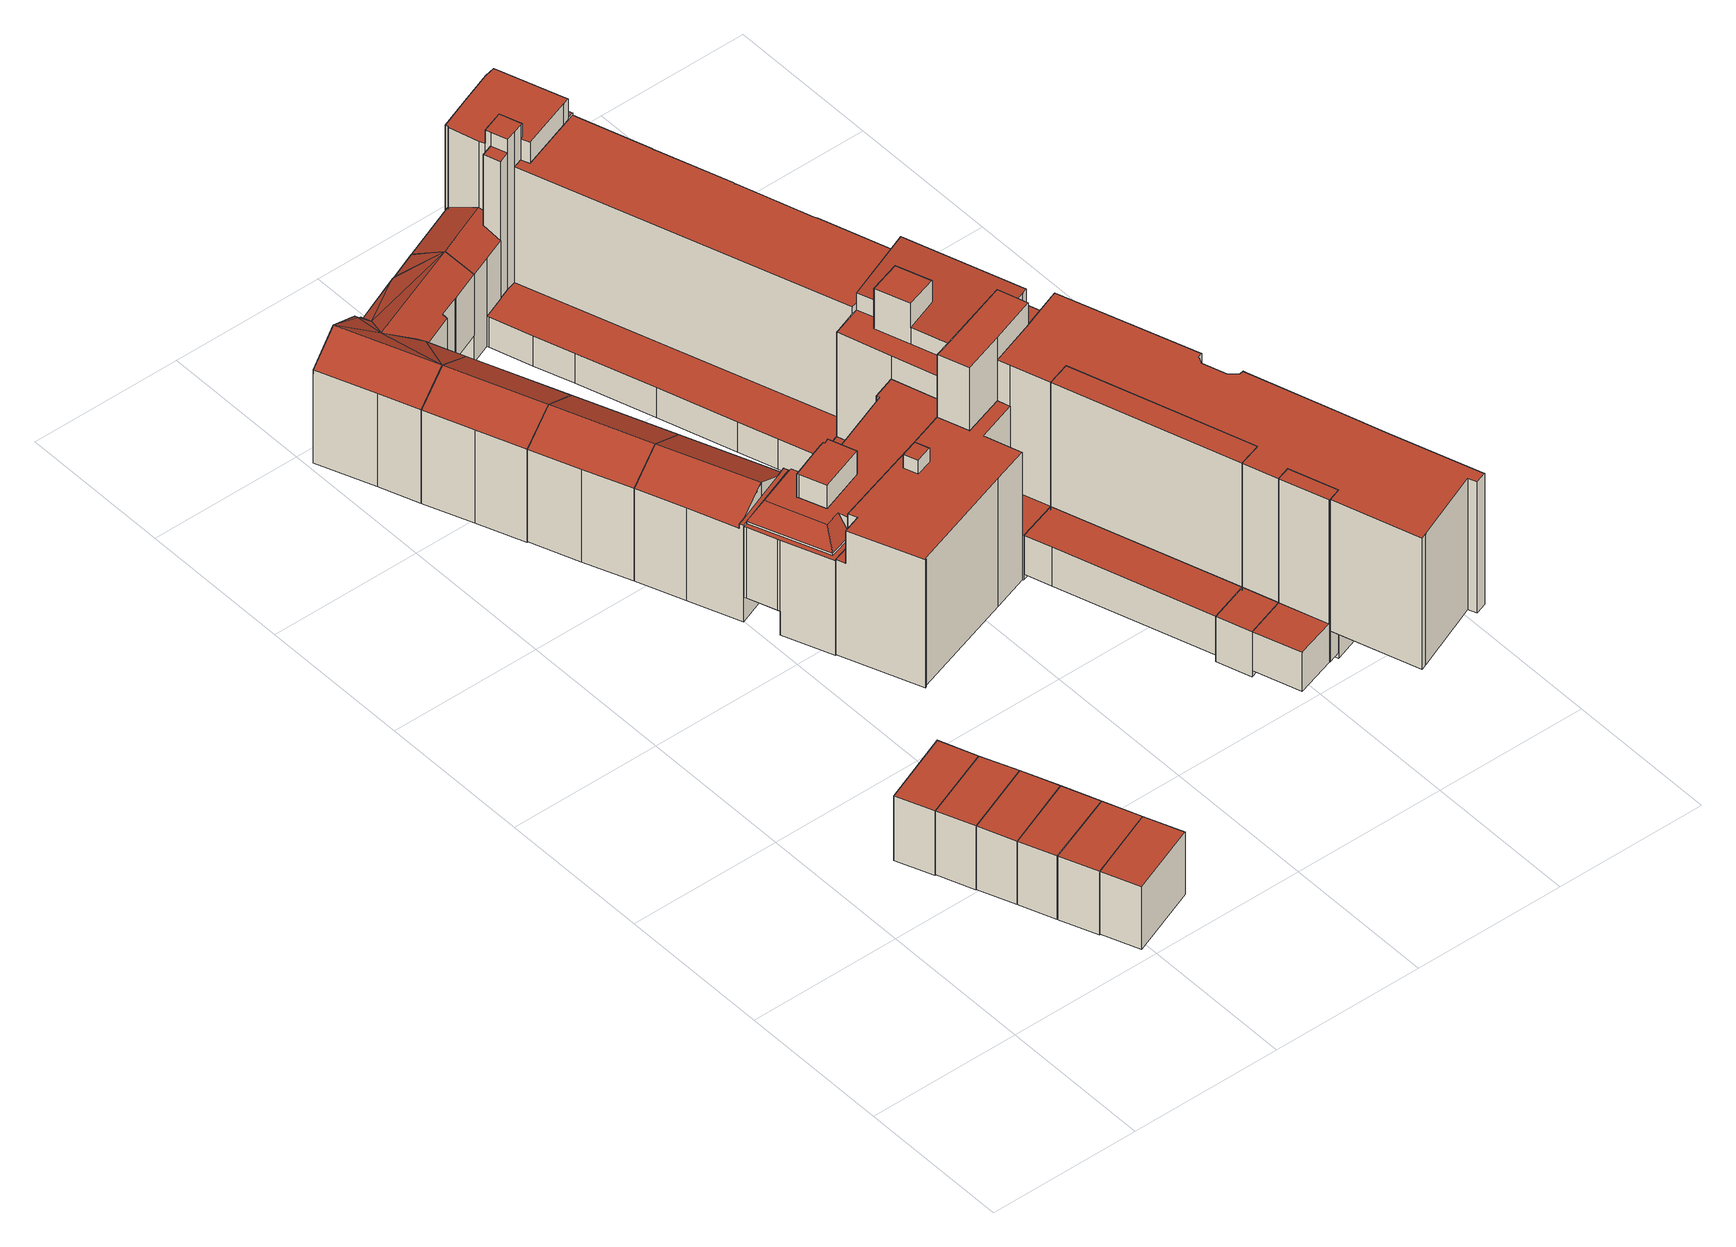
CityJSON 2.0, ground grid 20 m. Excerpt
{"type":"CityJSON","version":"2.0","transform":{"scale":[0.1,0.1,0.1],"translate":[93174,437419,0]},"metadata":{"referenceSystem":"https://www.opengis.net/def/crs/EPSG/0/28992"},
"CityObjects":{
"building1":{"type":"Building","attributes":{"measuredHeight":9.47,"yearOfConstruction":1954,"LAAGSTE_BOUWLAAG":"-1","AANTAL_BOUWLAGEN":"4","AANTAL_ADRESSEN":"2","WIJK":"Rotterdam Centrum","PANDSOORT":"Tussenpand","BUURT":"Stadsdriehoek","HOOGSTE_BOUWLAAG":"2"},"address":[{"CountryName":"Nederland","LocalityName":"Rotterdam","ThoroughfareNumber":"93-93","ThoroughfareName":"Pannekoekstraat","PostalCode":"3011LD"}],"geometry":[{"type":"Solid","lod":"2","boundaries":[[[[0,1,2,3]],[[4,5,2,1]],[[0,3,6,7]],[[3,2,5,6]],[[7,4,1,0]],[[6,5,4,7]]]],"semantics":{"surfaces":[{"type":"GroundSurface"},{"type":"WallSurface"},{"type":"RoofSurface"}],"values":[[0,1,1,1,1,2]]}}]},
"building2":{"type":"Building","attributes":{"measuredHeight":9.42,"yearOfConstruction":1954,"LAAGSTE_BOUWLAAG":"-1","AANTAL_BOUWLAGEN":"4","AANTAL_ADRESSEN":"2","WIJK":"Rotterdam Centrum","PANDSOORT":"Tussenpand","BUURT":"Stadsdriehoek","HOOGSTE_BOUWLAAG":"2"},"address":[{"CountryName":"Nederland","LocalityName":"Rotterdam","ThoroughfareNumber":"95-95","ThoroughfareName":"Pannekoekstraat","PostalCode":"3011LD"}],"geometry":[{"type":"Solid","lod":"2","boundaries":[[[[8,9,10,11]],[[12,4,10,9]],[[11,10,4,7]],[[13,12,9,8]],[[8,11,7,13]],[[7,4,12,13]]]],"semantics":{"surfaces":[{"type":"GroundSurface"},{"type":"WallSurface"},{"type":"RoofSurface"}],"values":[[0,1,1,1,1,2]]}}]},
"building3":{"type":"Building","attributes":{"measuredHeight":9.33,"yearOfConstruction":1954,"LAAGSTE_BOUWLAAG":"-1","AANTAL_BOUWLAGEN":"4","AANTAL_ADRESSEN":"2","WIJK":"Rotterdam Centrum","PANDSOORT":"Tussenpand","BUURT":"Stadsdriehoek","HOOGSTE_BOUWLAAG":"2"},"address":[{"CountryName":"Nederland","LocalityName":"Rotterdam","ThoroughfareNumber":"97-97","ThoroughfareName":"Pannekoekstraat","PostalCode":"3011LD"}],"geometry":[{"type":"Solid","lod":"2","boundaries":[[[[14,15,16,17]],[[18,12,16,15]],[[19,18,15,14]],[[17,16,12,13]],[[14,17,13,19]],[[13,12,18,19]]]],"semantics":{"surfaces":[{"type":"GroundSurface"},{"type":"WallSurface"},{"type":"RoofSurface"}],"values":[[0,1,1,1,1,2]]}}]},
"building4":{"type":"Building","attributes":{"measuredHeight":9.31,"yearOfConstruction":1954,"LAAGSTE_BOUWLAAG":"-1","AANTAL_BOUWLAGEN":"4","AANTAL_ADRESSEN":"2","WIJK":"Rotterdam Centrum","PANDSOORT":"Tussenpand","BUURT":"Stadsdriehoek","HOOGSTE_BOUWLAAG":"2"},"address":[{"CountryName":"Nederland","LocalityName":"Rotterdam","ThoroughfareNumber":"99-99","ThoroughfareName":"Pannekoekstraat","PostalCode":"3011LD"}],"geometry":[{"type":"Solid","lod":"2","boundaries":[[[[20,21,15,14]],[[14,15,18,19]],[[22,23,21,20]],[[23,18,15,21]],[[20,14,19,22]],[[19,18,23,22]]]],"semantics":{"surfaces":[{"type":"GroundSurface"},{"type":"WallSurface"},{"type":"RoofSurface"}],"values":[[0,1,1,1,1,2]]}}]},
"building5":{"type":"Building","attributes":{"measuredHeight":9.26,"yearOfConstruction":1954,"LAAGSTE_BOUWLAAG":"-1","AANTAL_BOUWLAGEN":"4","AANTAL_ADRESSEN":"2","WIJK":"Rotterdam Centrum","PANDSOORT":"Tussenpand","BUURT":"Stadsdriehoek","HOOGSTE_BOUWLAAG":"2"},"address":[{"CountryName":"Nederland","LocalityName":"Rotterdam","ThoroughfareNumber":"101-101","ThoroughfareName":"Pannekoekstraat","PostalCode":"3011LD"}],"geometry":[{"type":"Solid","lod":"2","boundaries":[[[[24,25,21,20]],[[26,23,21,25]],[[20,21,23,22]],[[24,20,22,27]],[[27,26,25,24]],[[22,23,26,27]]]],"semantics":{"surfaces":[{"type":"GroundSurface"},{"type":"WallSurface"},{"type":"RoofSurface"}],"values":[[0,1,1,1,1,2]]}}]},
"building6":{"type":"Building","attributes":{"measuredHeight":9.23,"yearOfConstruction":1954,"LAAGSTE_BOUWLAAG":"-1","AANTAL_BOUWLAGEN":"4","AANTAL_ADRESSEN":"2","WIJK":"Rotterdam Centrum","PANDSOORT":"Tussenpand","BUURT":"Stadsdriehoek","HOOGSTE_BOUWLAAG":"2"},"address":[{"CountryName":"Nederland","LocalityName":"Rotterdam","ThoroughfareNumber":"103-103","ThoroughfareName":"Pannekoekstraat","PostalCode":"3011LD"}],"geometry":[{"type":"Solid","lod":"2","boundaries":[[[[28,29,30,31]],[[32,33,29,28]],[[33,26,30,29]],[[28,31,27,32]],[[31,30,26,27]],[[27,26,33,32]]]],"semantics":{"surfaces":[{"type":"GroundSurface"},{"type":"WallSurface"},{"type":"RoofSurface"}],"values":[[0,1,1,1,1,2]]}}]},
"building7":{"type":"Building","attributes":{"measuredHeight":16.39,"yearOfConstruction":1955,"LAAGSTE_BOUWLAAG":"-1","AANTAL_BOUWLAGEN":"5","AANTAL_ADRESSEN":"7","WIJK":"Rotterdam Centrum","PANDSOORT":"Tussenpand","BUURT":"Stadsdriehoek","HOOGSTE_BOUWLAAG":"3"},"address":[{"CountryName":"Nederland","LocalityName":"Rotterdam","ThoroughfareNumber":"74-76","ThoroughfareName":"Pannekoekstraat","PostalCode":"3011LK"}],"children":["building7-1","building7-2"]},
"building7-1":{"type":"BuildingPart","parents":["building7"],"geometry":[{"type":"Solid","lod":"2","boundaries":[[[[34,35,36,37]],[[38,34,37,39]],[[40,36,35,41]],[[39,42,43,38]],[[42,40,41,43]],[[43,41,35,34,38]],[[42,39,37,36,40]]]],"semantics":{"surfaces":[{"type":"ClosureSurface"},{"type":"WallSurface"},{"type":"RoofSurface"},{"type":"GroundSurface"}],"values":[[0,1,1,1,1,2,3]]}}]},
"building7-2":{"type":"BuildingPart","parents":["building7"],"geometry":[{"type":"Solid","lod":"2","boundaries":[[[[34,35,44,45]],[[34,45,46,47,48,37]],[[49,50,51,52]],[[47,49,52,48]],[[50,53,44,35,36,51]],[[44,53,46,45]],[[47,46,53,50,49]],[[52,51,36,37,48]],[[37,36,35,34]]]],"semantics":{"surfaces":[{"type":"WallSurface"},{"type":"RoofSurface"},{"type":"GroundSurface"},{"type":"ClosureSurface"}],"values":[[0,0,0,0,0,1,1,2,3]]}}]},
"building8":{"type":"Building","attributes":{"measuredHeight":16.37,"yearOfConstruction":1955,"LAAGSTE_BOUWLAAG":"-1","AANTAL_BOUWLAGEN":"5","AANTAL_ADRESSEN":"7","WIJK":"Rotterdam Centrum","PANDSOORT":"Tussenpand","BUURT":"Stadsdriehoek","HOOGSTE_BOUWLAAG":"3"},"address":[{"CountryName":"Nederland","LocalityName":"Rotterdam","ThoroughfareNumber":"78-80","ThoroughfareName":"Pannekoekstraat","PostalCode":"3011LK"}],"children":["building8-1","building8-2"]},
"building8-1":{"type":"BuildingPart","parents":["building8"],"geometry":[{"type":"Solid","lod":"2","boundaries":[[[[54,34,55,56]],[[57,55,34,38]],[[58,54,56,59]],[[59,60,61,58]],[[60,57,38,61]],[[61,38,34,54,58]],[[60,59,56,55,57]]]],"semantics":{"surfaces":[{"type":"ClosureSurface"},{"type":"WallSurface"},{"type":"RoofSurface"},{"type":"GroundSurface"}],"values":[[0,1,1,1,1,2,3]]}}]},
"building8-2":{"type":"BuildingPart","parents":["building8"],"geometry":[{"type":"Solid","lod":"2","boundaries":[[[[54,62,63,64,65,56]],[[47,46,45,34,55,66]],[[54,34,45,62]],[[67,47,66,68]],[[64,67,68,65]],[[45,46,63,62]],[[64,63,46,47,67]],[[68,66,55,56,65]],[[56,55,34,54]]]],"semantics":{"surfaces":[{"type":"WallSurface"},{"type":"RoofSurface"},{"type":"GroundSurface"},{"type":"ClosureSurface"}],"values":[[0,0,0,0,0,1,1,2,3]]}}]},
"building9":{"type":"Building","attributes":{"measuredHeight":16.35,"yearOfConstruction":1955,"LAAGSTE_BOUWLAAG":"-1","AANTAL_BOUWLAGEN":"5","AANTAL_ADRESSEN":"8","WIJK":"Rotterdam Centrum","PANDSOORT":"Tussenpand","BUURT":"Stadsdriehoek","HOOGSTE_BOUWLAAG":"3"},"address":[{"CountryName":"Nederland","LocalityName":"Rotterdam","ThoroughfareNumber":"82-84","ThoroughfareName":"Pannekoekstraat","PostalCode":"3011LK"}],"children":["building9-1","building9-2"]},
"building9-1":{"type":"BuildingPart","parents":["building9"],"geometry":[{"type":"Solid","lod":"2","boundaries":[[[[69,54,56,70]],[[59,56,54,58]],[[71,59,58,72]],[[73,71,72,74]],[[74,69,70,73]],[[72,58,54,69,74]],[[56,59,71,73,70]]]],"semantics":{"surfaces":[{"type":"ClosureSurface"},{"type":"WallSurface"},{"type":"RoofSurface"},{"type":"GroundSurface"}],"values":[[0,1,1,1,1,2,3]]}}]},
"building9-2":{"type":"BuildingPart","parents":["building9"],"geometry":[{"type":"Solid","lod":"2","boundaries":[[[[75,76,77]],[[78,79,80,81]],[[82,64,65,83]],[[84,77,76,82,83,85]],[[69,86,87,88,80,79,70]],[[78,81,89,84,85]],[[88,87,90]],[[91,75,92]],[[90,91,92]],[[64,63,62,54,56,65]],[[69,54,62,86]],[[82,76,75,91,63,64]],[[81,80,88,90,92,75,77,84,89]],[[87,86,62,63,91,90]],[[83,65,56,70,79,78,85]],[[70,56,54,69]]]],"semantics":{"surfaces":[{"type":"WallSurface"},{"type":"RoofSurface"},{"type":"GroundSurface"},{"type":"ClosureSurface"}],"values":[[0,0,0,0,0,0,0,0,0,0,0,1,1,1,2,3]]}}]},
"building10":{"type":"Building","attributes":{"measuredHeight":16.44,"yearOfConstruction":1955,"LAAGSTE_BOUWLAAG":"-1","AANTAL_BOUWLAGEN":"5","AANTAL_ADRESSEN":"11","WIJK":"Rotterdam Centrum","PANDSOORT":"Ingesloten hoekpand","BUURT":"Stadsdriehoek","HOOGSTE_BOUWLAAG":"3"},"address":[{"CountryName":"Nederland","LocalityName":"Rotterdam","ThoroughfareNumber":"68-72","ThoroughfareName":"Pannekoekstraat","PostalCode":"3011LK"}],"children":["building10-1","building10-2"]},
"building10-1":{"type":"BuildingPart","parents":["building10"],"geometry":[{"type":"Solid","lod":"2","boundaries":[[[[93,94,95,96]],[[41,97,36,40]],[[40,93,96,41]],[[96,95,97,41]],[[40,36,94,93]],[[97,95,94,36]]]],"semantics":{"surfaces":[{"type":"ClosureSurface"},{"type":"WallSurface"},{"type":"RoofSurface"},{"type":"GroundSurface"}],"values":[[0,1,1,2,3,0]]}}]},
"building10-2":{"type":"BuildingPart","parents":["building10"],"geometry":[{"type":"Solid","lod":"2","boundaries":[[[[98,99,100,101,102,103,104,105]],[[106,107,108]],[[109,110,111]],[[109,44,97,95,110]],[[108,107,112,104,113,114,115]],[[105,104,112,116]],[[98,105,116,117]],[[99,98,117,118]],[[101,100,119,120]],[[100,99,118,119]],[[121,113,104,103]],[[122,123,124,96,93]],[[122,125,126,123]],[[114,127,128,115]],[[129,130,131,132]],[[50,129,132,51]],[[124,110,95,96]],[[97,44,53,50,51,36]],[[133,128,127,131,130]],[[121,103,134,126,125]],[[120,135,102,101]],[[135,134,103,102]],[[44,109,53]],[[109,136,53]],[[109,111,136]],[[53,136,133]],[[106,108,115]],[[106,115,136]],[[115,128,133]],[[115,133,136]],[[119,118,117]],[[119,106,136]],[[119,117,116]],[[119,112,106]],[[119,116,112]],[[112,107,106]],[[126,134,135,120,119,136,111,110,124,123]],[[50,53,133,130,129]],[[114,113,121,125,122,93,94,36,51,132,131,127]],[[36,94,95,97]],[[96,95,94,93]]]],"semantics":{"surfaces":[{"type":"OuterCeilingSurface"},{"type":"WallSurface"},{"type":"RoofSurface"},{"type":"GroundSurface"},{"type":"ClosureSurface"}],"values":[[0,1,1,1,1,1,1,1,1,1,1,1,1,1,1,1,1,1,1,1,1,1,2,2,2,2,2,2,2,2,2,2,2,2,2,2,2,2,3,4,4]]}}]},
"building11":{"type":"Building","attributes":{"measuredHeight":26.09,"yearOfConstruction":1950,"LAAGSTE_BOUWLAAG":"-1","AANTAL_BOUWLAGEN":"7","AANTAL_ADRESSEN":"9","WIJK":"Rotterdam Centrum","PANDSOORT":"Tussenpand","BUURT":"Stadsdriehoek","HOOGSTE_BOUWLAAG":"5"},"address":[{"CountryName":"Nederland","LocalityName":"Rotterdam","ThoroughfareNumber":"151-151","ThoroughfareName":"Mariniersweg","PostalCode":"3011NK"}],"children":["building11-1","building11-2","building11-3","building11-4"]},
"building11-1":{"type":"BuildingPart","attributes":{"measuredHeight":20.26},"parents":["building11"],"geometry":[{"type":"Solid","lod":"2","boundaries":[[[[137,138,139,140,141,142]],[[143,144,145,146]],[[144,147,148,145]],[[149,150,151,152]],[[147,149,152,148]],[[139,138,153,154,155]],[[150,156,157,139,155,151]],[[157,158,140,139]],[[159,154,153,160,161]],[[162,143,146,163]],[[161,162,163,159]],[[163,146,145,148,152,151,155,154,159]],[[164,158,157,156,165]],[[165,156,150,149]],[[161,160,137,142,162]],[[147,144,140,158,164]],[[141,140,144,143]],[[142,141,143,162]],[[138,137,160,153]],[[164,165,149,147]]]],"semantics":{"surfaces":[{"type":"OuterCeilingSurface"},{"type":"WallSurface"},{"type":"RoofSurface"},{"type":"GroundSurface"},{"type":"ClosureSurface"}],"values":[[0,1,1,1,1,1,1,1,1,1,1,2,3,4,4,4,4,4,4,4]]}}]},
"building11-2":{"type":"BuildingPart","attributes":{"measuredHeight":4.9},"parents":["building11"],"geometry":[{"type":"Solid","lod":"2","boundaries":[[[[166,167,168,169]],[[170,166,169,171]],[[172,173,174,175]],[[173,176,177,174]],[[167,172,175,168]],[[171,169,168,175,174,177,178]],[[167,166,170,179,176,173,172]],[[179,170,171,178]],[[176,179,178,177]]]],"semantics":{"surfaces":[{"type":"WallSurface"},{"type":"RoofSurface"},{"type":"GroundSurface"},{"type":"ClosureSurface"}],"values":[[0,0,0,0,0,1,2,3,3]]}}]},
"building11-3":{"type":"BuildingPart","attributes":{"measuredHeight":16.94},"parents":["building11"],"geometry":[{"type":"Solid","lod":"2","boundaries":[[[[180,181,182,183,184,185,186,187,188,138,137,142,141,140]],[[189,190,187,186]],[[190,191,188,187]],[[191,153,138,188]],[[192,193,194,195,185,184]],[[195,189,186,185]],[[196,192,184,183]],[[178,177,197,198]],[[194,161,160,195]],[[199,200,201,202]],[[158,203,180,140]],[[204,205,199,202,206]],[[207,199,205]],[[197,177,176]],[[176,208,209,197]],[[208,156,150,209]],[[210,211,212,213,204,206,214]],[[213,212,215,216,217]],[[215,218,219,216]],[[210,220,180,203,211]],[[220,221,181,180]],[[221,222,182,181]],[[222,196,183,182]],[[200,193,192,201]],[[209,150,149,147,144,143,162,223,224,225,207,205,204,213,217,216,219,198,197]],[[221,220,210,214,206,202,201,192,196,222]],[[224,193,200,225]],[[194,193,224,223]],[[207,225,200,199]],[[162,161,194,223]],[[190,189,195,160,153,191]],[[212,211,203,158,164,165,156,208,176,179,218,215]],[[219,218,179,178,198]],[[143,144,140,141]],[[162,143,141,142]],[[162,142,137,160,161]],[[153,160,137,138]],[[140,144,147,164,158]],[[179,176,177,178]],[[156,165,149,150]],[[165,164,147,149]]]],"semantics":{"surfaces":[{"type":"OuterCeilingSurface"},{"type":"WallSurface"},{"type":"RoofSurface"},{"type":"GroundSurface"},{"type":"ClosureSurface"}],"values":[[0,1,1,1,1,1,1,1,1,1,1,1,1,1,1,1,1,1,1,1,1,1,1,1,2,2,2,2,2,2,2,3,4,4,4,4,4,4,4,4,4]]}}]},
"building11-4":{"type":"BuildingPart","attributes":{"measuredHeight":26.09},"parents":["building11"],"geometry":[{"type":"Solid","lod":"2","boundaries":[[[[226,227,228,229]],[[230,231,232,233]],[[234,235,236,226,229]],[[236,230,233,226]],[[237,238,219,218,239,240,241,242]],[[239,243,244,240]],[[231,245,246,232]],[[178,198,247,248,171]],[[238,247,198,219]],[[171,248,249,250,170]],[[228,227,251,252,250,249,253]],[[243,252,251,244]],[[234,254,246,245,235]],[[242,246,254,237]],[[228,253,249,248,247,238,237,254,234,229]],[[226,233,232,246,242,241,240,244,251,227]],[[236,235,245,231,230]],[[239,218,179,170,250,252,243]],[[170,179,178,171]],[[178,179,218,219,198]]]],"semantics":{"surfaces":[{"type":"WallSurface"},{"type":"RoofSurface"},{"type":"GroundSurface"},{"type":"ClosureSurface"}],"values":[[0,0,0,0,0,0,0,0,0,0,0,0,0,0,1,1,1,2,3,3]]}}]},
"building12":{"type":"Building","attributes":{"measuredHeight":28.02,"yearOfConstruction":1956,"LAAGSTE_BOUWLAAG":"-1","AANTAL_BOUWLAGEN":"10","AANTAL_ADRESSEN":"57","WIJK":"Rotterdam Centrum","PANDSOORT":"Tussenpand","BUURT":"Stadsdriehoek","HOOGSTE_BOUWLAAG":"7"},"address":[{"CountryName":"Nederland","LocalityName":"Rotterdam","ThoroughfareNumber":"171-205","ThoroughfareName":"Mariniersweg","PostalCode":"3011NL"}],"children":["building12-1","building12-2","building12-3","building12-4","building12-5","building12-6"]},
"building12-1":{"type":"BuildingPart","attributes":{"measuredHeight":22.02},"parents":["building12"],"geometry":[{"type":"Solid","lod":"2","boundaries":[[[[255,256,257,258]],[[259,260,261,262]],[[256,259,262,257]],[[258,257,262,261]],[[255,260,259,256]],[[260,255,258,261]]]],"semantics":{"surfaces":[{"type":"ClosureSurface"},{"type":"WallSurface"},{"type":"RoofSurface"},{"type":"GroundSurface"}],"values":[[0,1,1,2,3,0]]}}]},
"building12-2":{"type":"BuildingPart","attributes":{"measuredHeight":28.02},"parents":["building12"],"geometry":[{"type":"Solid","lod":"2","boundaries":[[[[263,261,260,264,265]],[[265,264,266,267,268]],[[269,258,261,263,270]],[[271,272,273,274,275]],[[270,272,271,269]],[[273,268,267,274]],[[272,270,263,265,268,273]],[[260,255,276,277,266,264]],[[266,277,274,267]],[[255,260,261,258]],[[277,276,275,274]],[[275,276,255,258,269,271]]]],"semantics":{"surfaces":[{"type":"WallSurface"},{"type":"RoofSurface"},{"type":"GroundSurface"},{"type":"ClosureSurface"}],"values":[[0,0,0,0,0,0,1,2,3,3,3,3]]}}]},
"building12-3":{"type":"BuildingPart","attributes":{"measuredHeight":6.57},"parents":["building12"],"geometry":[{"type":"Solid","lod":"2","boundaries":[[[[278,279,280,281]],[[279,282,283,280]],[[282,284,285,283]],[[284,286,287,285]],[[287,288,281,280,283,285]],[[284,282,279,278,289,286]],[[289,278,281,288]],[[286,289,288,287]]]],"semantics":{"surfaces":[{"type":"ClosureSurface"},{"type":"WallSurface"},{"type":"RoofSurface"},{"type":"GroundSurface"}],"values":[[0,1,1,1,2,3,0,0]]}}]},
"building12-4":{"type":"BuildingPart","attributes":{"measuredHeight":6.57},"parents":["building12"],"geometry":[{"type":"Solid","lod":"2","boundaries":[[[[290,291,292,293]],[[294,295,296,297]],[[291,294,297,292]],[[295,290,293,296]],[[292,297,296,293]],[[291,290,295,294]]]],"semantics":{"surfaces":[{"type":"ClosureSurface"},{"type":"WallSurface"},{"type":"RoofSurface"},{"type":"GroundSurface"}],"values":[[0,1,1,1,2,3]]}}]},
"building12-5":{"type":"BuildingPart","attributes":{"measuredHeight":20.87},"parents":["building12"],"geometry":[{"type":"Solid","lod":"2","boundaries":[[[[298,299,300,301]],[[266,302,303,267]],[[304,305,303,302,306,307]],[[308,309,310,311]],[[309,312,313,310]],[[280,314,315,316,279]],[[317,316,315,318]],[[319,320,281,288]],[[321,322,323,324]],[[320,314,280,281]],[[325,308,311,326]],[[312,325,326,313]],[[299,305,304,300]],[[322,317,318,323]],[[307,306,321,324,298,301]],[[305,299,298,324,323,318,315,314,320,319,275,274,267,303],[313,326,311,310]],[[300,304,307,301]],[[308,325,312,309]],[[317,322,321,306,302,266,277,276,289,278,279,316]],[[275,319,288,289,276]],[[276,277,274,275]],[[279,278,281,280]],[[277,266,267,274]],[[278,289,288,281]]]],"semantics":{"surfaces":[{"type":"WallSurface"},{"type":"RoofSurface"},{"type":"GroundSurface"},{"type":"ClosureSurface"}],"values":[[0,0,0,0,0,0,0,0,0,0,0,0,0,0,0,1,1,1,2,3,3,3,3,3]]}}]},
"building12-6":{"type":"BuildingPart","attributes":{"measuredHeight":24.8},"parents":["building12"],"geometry":[{"type":"Solid","lod":"2","boundaries":[[[[327,328,329,330,331,332,333,334]],[[332,335,336,337,338]],[[257,258,269,339]],[[340,256,257,339,341]],[[293,290,342,343,344]],[[342,337,336,343]],[[345,346,347,348]],[[338,349,333,332]],[[346,350,351,347]],[[350,352,353,351]],[[352,354,355,353]],[[354,356,357,355]],[[356,340,341,357]],[[287,286,358,359,360]],[[358,361,362,359]],[[361,363,364,362]],[[363,365,366,364]],[[367,368,329,328]],[[368,369,330,329]],[[370,371,291,292,372]],[[365,371,370,366]],[[333,349,373,374,375]],[[373,376,377,374]],[[376,345,348,377]],[[375,378,334,333]],[[378,379,327,334]],[[379,367,328,327]],[[369,380,331,330]],[[380,335,332,331]],[[292,293,344,372]],[[319,288,287,360,381]],[[275,319,381,271]],[[369,368,367,379,378,375,374,377,348,347,351,353,355,357,341,339,269,271,381,360,359,362,364,366,370,372,344,343,336,335,380]],[[371,365,363,361,358,286,289,276,255,256,340,356,354,352,350,346,345,376,373,349,338,337,342,290,291]],[[258,255,276,275,271,269]],[[288,319,275,276,289]],[[256,255,258,257]],[[291,290,293,292]],[[289,286,287,288]]]],"semantics":{"surfaces":[{"type":"OuterCeilingSurface"},{"type":"WallSurface"},{"type":"RoofSurface"},{"type":"GroundSurface"},{"type":"ClosureSurface"}],"values":[[0,1,1,1,1,1,1,1,1,1,1,1,1,1,1,1,1,1,1,1,1,1,1,1,1,1,1,1,1,1,1,1,2,3,4,4,4,4,4]]}}]},
"building13":{"type":"Building","attributes":{"measuredHeight":23.86,"yearOfConstruction":1950,"LAAGSTE_BOUWLAAG":"0","AANTAL_BOUWLAGEN":"1","WIJK":"Rotterdam Centrum","BUURT":"Stadsdriehoek","HOOGSTE_BOUWLAAG":"0"},"children":["building13-1","building13-2"]},
"building13-1":{"type":"BuildingPart","parents":["building13"],"geometry":[{"type":"Solid","lod":"2","boundaries":[[[[382,344,293,383]],[[383,384,385,380,382]],[[335,380,385,386]],[[344,343,387,388,293]],[[389,387,343,336]],[[386,389,336,335]],[[343,344,382,380,335,336]],[[386,385,384,388,387,389]],[[383,293,388,384]]]],"semantics":{"surfaces":[{"type":"WallSurface"},{"type":"RoofSurface"},{"type":"GroundSurface"},{"type":"ClosureSurface"}],"values":[[0,0,0,0,0,0,1,2,3]]}}]},
"building13-2":{"type":"BuildingPart","parents":["building13"],"geometry":[{"type":"Solid","lod":"2","boundaries":[[[[384,388,293,383]],[[390,296,391,392]],[[383,390,392,384]],[[388,391,296,293]],[[293,296,390,383]],[[384,392,391,388]]]],"semantics":{"surfaces":[{"type":"ClosureSurface"},{"type":"WallSurface"},{"type":"RoofSurface"},{"type":"GroundSurface"}],"values":[[0,1,1,1,2,3]]}}]},
"building14":{"type":"Building","attributes":{"measuredHeight":23.93,"yearOfConstruction":1956,"LAAGSTE_BOUWLAAG":"-1","AANTAL_BOUWLAGEN":"4","WIJK":"Rotterdam Centrum","PANDSOORT":"Tussenpand","BUURT":"Stadsdriehoek","HOOGSTE_BOUWLAAG":"0.5"},"children":["building14-1","building14-2"]},
"building14-1":{"type":"BuildingPart","parents":["building14"],"geometry":[{"type":"Solid","lod":"2","boundaries":[[[[393,394,287,292]],[[292,297,395,393]],[[396,397,283,285]],[[394,396,285,287]],[[398,283,397,399]],[[297,398,399,395]],[[297,292,287,285,283,398]],[[399,397,396,394,393,395]]]],"semantics":{"surfaces":[{"type":"ClosureSurface"},{"type":"WallSurface"},{"type":"RoofSurface"},{"type":"GroundSurface"}],"values":[[0,1,1,1,1,1,2,3]]}}]},
"building14-2":{"type":"BuildingPart","parents":["building14"],"geometry":[{"type":"Solid","lod":"2","boundaries":[[[[372,360,287,292]],[[400,370,372,292,393]],[[366,370,400,401]],[[401,402,364,366]],[[402,403,362,364]],[[360,359,404,394,287]],[[403,404,359,362]],[[364,362,359,360,372,370,366]],[[402,401,400,393,394,404,403]],[[292,287,394,393]]]],"semantics":{"surfaces":[{"type":"WallSurface"},{"type":"RoofSurface"},{"type":"GroundSurface"},{"type":"ClosureSurface"}],"values":[[0,0,0,0,0,0,0,1,2,3]]}}]},
"building15":{"type":"Building","attributes":{"measuredHeight":26.52,"yearOfConstruction":1957,"LAAGSTE_BOUWLAAG":"-1","AANTAL_BOUWLAGEN":"10","AANTAL_ADRESSEN":"37","WIJK":"Rotterdam Centrum","PANDSOORT":"Ingesloten hoekpand","BUURT":"Stadsdriehoek","HOOGSTE_BOUWLAAG":"7"},"address":[{"CountryName":"Nederland","LocalityName":"Rotterdam","ThoroughfareNumber":"149","ThoroughfareName":"Mariniersweg","PostalCode":"3011NK"}],"children":["building15-1","building15-2","building15-3","building15-4"]},
"building15-1":{"type":"BuildingPart","attributes":{"measuredHeight":14.83},"parents":["building15"],"geometry":[{"type":"Solid","lod":"2","boundaries":[[[[405,406,407,408,409]],[[408,410,411,409]],[[118,412,406,405,119]],[[413,414,415,416]],[[414,412,118,415]],[[415,118,119,417,416]],[[119,405,409,411,418,419,420,417]],[[413,421,422,423,424,425,407,406,412,414]],[[423,422,420,419]],[[407,425,410,408]],[[424,423,419,418]],[[421,413,416,417]],[[410,425,424,418,411]],[[422,421,417,420]]]],"semantics":{"surfaces":[{"type":"WallSurface"},{"type":"RoofSurface"},{"type":"GroundSurface"},{"type":"ClosureSurface"}],"values":[[0,0,0,0,0,1,1,2,3,3,3,3,3,3]]}}]},
"building15-2":{"type":"BuildingPart","attributes":{"measuredHeight":21.65},"parents":["building15"],"geometry":[{"type":"Solid","lod":"2","boundaries":[[[[426,427,428,429],[430,431,432,433,434,435,436,437,438,439]],[[440,441,442,443],[444,445,446,447,448,449,450,451,452]],[[453,454,455,456,457],[458,459,460,461,462,463,464,465,466,467]],[[468,469,470,471,472,473,474,475,476,477,478,479,480,481,482,483,484,485,486,487,488,489,490,491,492,493,494,495,496,497,498,499,490,500,501,502,503,504,505]],[[506,507,478,477]],[[508,509,454,453]],[[510,511,502,501]],[[511,512,503,502]],[[512,513,504,503]],[[513,514,505,504]],[[515,516,456,455]],[[517,518,443,442]],[[519,520,441,440]],[[521,522,428,427]],[[522,523,429,428]],[[523,524,426,429]],[[525,526,499,498]],[[527,528,470,469]],[[529,530,531,532]],[[490,533,490,534]],[[474,535,536,484,537,538]],[[473,539,540,470,528,541]],[[489,542,543,486,544,529,532,545]],[[546,547,515,455,548]],[[549,550,454,509,551]],[[442,552,549,551,517]],[[553,554,441,520,555]],[[427,556,553,555,521]],[[557,558,426,524,559]],[[500,560,557,559,561]],[[562,547,546,563]],[[545,534,490,489]],[[534,560,500,490]],[[558,556,427,426]],[[554,552,442,441]],[[550,548,455,454]],[[541,535,474,473]],[[536,564,485,484]],[[564,544,486,485]],[[565,566,567,568]],[[533,569,491,490]],[[570,506,477,476]],[[518,519,440,443]],[[507,571,479,478]],[[571,572,480,479]],[[573,574,432,431]],[[575,576,435,434]],[[577,575,434,433]],[[572,578,481,480]],[[579,580,439,438]],[[581,582,472,471]],[[583,584,451,450]],[[585,537,484,483]],[[586,587,495,494]],[[584,588,452,451]],[[589,525,498,497]],[[590,591,437,436]],[[588,592,444,452]],[[582,539,473,472]],[[593,594,488,487]],[[569,595,492,491]],[[580,596,430,439]],[[597,583,450,449]],[[598,599,446,445]],[[600,597,449,448]],[[578,601,482,481]],[[516,602,457,456]],[[602,508,453,457]],[[538,603,475,474]],[[603,570,476,475]],[[540,581,471,470]],[[591,579,438,437]],[[594,542,489,488]],[[596,573,431,430]],[[576,590,436,435]],[[604,586,494,493]],[[595,604,493,492]],[[592,598,445,444]],[[605,600,448,447]],[[574,577,433,432]],[[526,533,490,499]],[[599,605,447,446]],[[567,566,606,562,563,607]],[[543,593,487,486]],[[601,585,483,482]],[[608,589,497,496]],[[587,608,496,495]],[[609,610,461,460]],[[610,611,462,461]],[[611,612,463,462]],[[612,613,464,463]],[[613,614,465,464]],[[614,615,466,465]],[[616,609,460,459]],[[615,617,467,466]],[[617,618,458,467]],[[618,616,459,458]],[[561,510,501,500]],[[529,544,564,536,535,541,528,527,530]],[[619,620,568,567,607,563,546,548,550,549,552,554,553,556,558,557,560,534,545,532,531,621]],[[538,537,585,601,578,572,571,507,506,570,603]],[[610,609,616,618,617,615,614,613,612,611]],[[526,525,589,608,587,586,604,595,569,533]],[[598,592,588,584,583,597,600,605,599]],[[543,542,594,593]],[[574,573,596,580,579,591,590,576,575,577]],[[561,559,524,523,522,521,555,520,519,518,517,551,509,508,602,516,515,547,562,606,622,623,624,514,513,512,511,510]],[[540,539,582,581]],[[468,531,530,527,469]],[[621,531,468,505]],[[565,568,620,623,622]],[[624,623,620,619]],[[622,606,566,565]],[[505,514,624,619,621]]]],"semantics":{"surfaces":[{"type":"OuterCeilingSurface"},{"type":"WallSurface"},{"type":"RoofSurface"},{"type":"GroundSurface"},{"type":"ClosureSurface"}],"values":[[0,0,0,0,1,1,1,1,1,1,1,1,1,1,1,1,1,1,1,1,1,1,1,1,1,1,1,1,1,1,1,1,1,1,1,1,1,1,1,1,1,1,1,1,1,1,1,1,1,1,1,1,1,1,1,1,1,1,1,1,1,1,1,1,1,1,1,1,1,1,1,1,1,1,1,1,1,1,1,1,1,1,1,1,1,1,1,1,1,1,1,1,1,1,1,1,1,1,2,2,3,3,3,3,3,3,3,3,4,4,4,4,4,4]]}}]},
"building15-3":{"type":"BuildingPart","attributes":{"measuredHeight":4.35},"parents":["building15"],"geometry":[{"type":"Solid","lod":"2","boundaries":[[[[625,626,627,628]],[[626,629,630,627]],[[407,631,632,408]],[[631,633,634,632]],[[633,635,636,634]],[[635,637,638,636]],[[637,639,640,638]],[[639,641,642,640]],[[641,643,644,642]],[[629,645,646,630]],[[645,606,566,646]],[[643,625,628,644]],[[642,644,628,627,630,646,566,565,647,410,408,632,634,636,638,640]],[[425,648,622,606,645,629,626,625,643,641,639,637,635,633,631,407]],[[648,425,410,647]],[[425,407,408,410]],[[606,622,565,566]],[[622,648,647,565]]]],"semantics":{"surfaces":[{"type":"WallSurface"},{"type":"RoofSurface"},{"type":"GroundSurface"},{"type":"ClosureSurface"}],"values":[[0,0,0,0,0,0,0,0,0,0,0,0,1,2,3,3,3,3]]}}]},
"building15-4":{"type":"BuildingPart","attributes":{"measuredHeight":26.52},"parents":["building15"],"geometry":[{"type":"Solid","lod":"2","boundaries":[[[[505,649,469,468]],[[650,651,419,418]],[[527,469,649,652,653]],[[654,650,418,411]],[[655,652,649,656,657]],[[657,658,659,655]],[[658,660,661,659]],[[662,663,664,665]],[[663,666,667,664]],[[668,669,413,416,670]],[[660,669,668,661]],[[514,656,649,505]],[[568,620,671,672,673]],[[568,673,674,675,647,565]],[[411,410,647,675,654]],[[666,672,671,667]],[[620,619,676,671]],[[677,530,531,527,653]],[[677,678,621,531,530]],[[619,621,678,676]],[[651,679,662,665,420,419]],[[416,417,680,670]],[[417,420,665,680]],[[651,675,674,679]],[[667,671,676,678,677,653,652,655,659,661,668,670,680,665,664]],[[673,672,666,663,662,679,674]],[[651,650,654,675]],[[422,421,413,669,660,658,657,656,514,624,623,622,648,425,424,423]],[[505,468,531,621]],[[413,421,417,416]],[[423,424,418,419]],[[505,621,619,624,514]],[[425,648,647,410]],[[422,423,419,420]],[[620,568,565,622,623]],[[421,422,420,417]],[[410,411,418,424,425]],[[648,622,565,647]],[[623,624,619,620]],[[468,469,527,531]]]],"semantics":{"surfaces":[{"type":"OuterCeilingSurface"},{"type":"WallSurface"},{"type":"RoofSurface"},{"type":"GroundSurface"},{"type":"ClosureSurface"}],"values":[[0,1,1,1,1,1,1,1,1,1,1,1,1,1,1,1,1,1,1,1,1,1,1,1,2,2,2,3,4,4,4,4,4,4,4,4,4,4,4,4]]}}]}
},
"vertices":[
[185,279,10],[93,243,10],[74,290,10],[167,327,10],[93,243,105],[74,290,105],[167,327,105],[185,279,105],
[204,233,11],[111,196,11],[93,243,11],[185,279,11],[111,196,105],[204,233,105],
[222,186,12],[129,149,12],[111,196,12],[204,233,12],[129,149,105],[222,186,105],
[240,139,12],[147,103,12],[240,139,105],[147,103,105],
[258,92,12],[166,55,12],[166,55,105],[258,92,105],
[277,43,13],[185,7,13],[166,55,13],[258,92,13],[277,43,105],[185,7,105],
[196,972,45],[150,1093,45],[150,1093,4],[196,972,4],[234,987,45],[234,987,4],[194,1110,4],[194,1110,44],[214,1048,4],[214,1048,45],
[150,1093,137],[196,972,138],[147,952,168],[102,935,141],[102,935,4],[79,995,141],[55,1056,141],[55,1056,4],[79,995,4],[100,1074,168],
[244,850,45],[196,972,5],[244,850,5],[234,987,5],[274,862,45],[274,862,5],[254,924,5],[254,924,45],
[244,850,138],[194,830,168],[150,813,141],[150,813,5],[102,935,5],[126,873,141],[126,873,5],
[291,730,45],[291,730,5],[294,800,5],[294,800,45],[306,766,5],[306,766,45],
[207,696,147],[196,692,140],[196,692,147],[292,723,5],[290,728,5],[290,728,147],[292,723,147],[173,753,141],[173,753,5],[198,687,147],[198,687,5],[291,730,138],[290,729,139],[290,729,147],[204,689,147],[276,723,147],[242,710,168],[242,710,147],
[178,1158,4],[132,1139,4],[132,1139,44],[178,1158,44],[150,1093,44],
[212,1259,43],[214,1260,43],[230,1223,43],[243,1190,43],[204,1174,43],[201,1173,43],[172,1243,43],[176,1244,43],[108,1201,137],[103,1214,131],[103,1214,137],[132,1139,137],[132,1139,130],[127,1151,136],[172,1243,131],[172,1243,4],[99,1213,4],[99,1213,140],[176,1244,131],[212,1259,131],[214,1260,131],[230,1223,151],[243,1190,133],[201,1173,4],[177,1161,4],[177,1161,132],[178,1158,130],[176,1163,4],[176,1163,133],[97,1217,4],[97,1217,140],[36,1107,141],[7,1180,141],[7,1180,4],[36,1107,4],[51,1198,168],[201,1173,133],[204,1174,133],[94,1169,151],
[301,681,41],[307,683,41],[308,681,41],[254,661,41],[253,663,41],[287,676,41],[253,663,173],[254,661,173],[254,661,207],[253,663,207],[266,628,173],[266,628,207],[326,649,173],[314,684,173],[314,684,207],[326,649,207],[307,683,145],[307,683,207],[308,681,207],[314,684,6],[308,681,6],[254,661,6],[301,681,207],[301,681,145],[301,681,148],[287,676,173],[287,676,207],[266,628,6],[326,649,6],
[401,797,6],[405,782,6],[405,782,53],[401,797,53],[431,807,6],[431,807,53],[400,771,6],[411,765,6],[411,765,53],[400,771,53],[422,730,6],[422,730,53],[451,740,53],[451,740,6],
[214,645,41],[213,648,41],[200,684,41],[198,687,41],[204,689,41],[286,721,41],[292,723,41],[293,719,41],[307,685,41],[292,723,145],[293,719,145],[307,685,145],[204,689,145],[204,689,148],[286,721,147],[286,721,145],[198,687,145],[422,730,173],[451,740,173],[275,600,148],[242,590,148],[242,590,145],[275,600,145],[214,645,6],[277,594,173],[275,600,173],[277,594,145],[271,615,173],[423,726,6],[423,726,173],[239,582,145],[239,582,6],[389,629,6],[389,629,173],[262,589,145],[456,650,6],[456,650,173],[435,644,173],[477,657,6],[477,657,173],[214,645,145],[213,648,145],[200,684,145],[277,701,173],[223,681,173],[250,609,173],
[480,790,232],[470,820,232],[470,820,207],[480,790,207],[506,798,266],[521,754,266],[521,754,235],[506,798,235],[465,785,207],[465,785,266],[480,790,266],[504,666,207],[477,657,207],[600,696,6],[600,696,241],[551,681,236],[504,666,231],[607,699,6],[607,699,241],[480,741,266],[480,741,231],[451,740,207],[431,807,207],[435,808,207],[435,808,6],[558,850,241],[558,850,6],[462,818,207],[480,741,207],
[563,643,7],[611,661,7],[611,661,227],[563,643,227],[600,696,7],[551,681,7],[551,681,227],[600,696,227],
[551,681,287],[456,650,7],[456,650,287],[435,644,7],[435,644,195],[435,644,287],[563,643,255],[563,643,287],[501,622,255],[501,622,287],[448,605,287],[448,605,195],[501,622,195],[501,622,7],[448,605,7],
[454,589,7],[469,542,7],[469,542,73],[454,589,73],[470,541,7],[470,541,73],[471,541,7],[471,541,73],[522,557,7],[522,557,73],[506,606,73],[506,606,7],
[611,282,7],[597,326,7],[597,326,73],[611,282,73],[545,309,7],[559,265,7],[559,265,73],[545,309,73],
[243,570,195],[267,578,195],[267,578,147],[243,570,147],[389,629,7],[389,629,195],[262,589,147],[262,589,195],[239,582,7],[239,582,147],[355,606,215],[377,613,215],[377,613,195],[355,606,195],[383,595,215],[383,595,195],[469,542,195],[422,527,195],[422,527,7],[281,481,7],[281,481,195],[506,606,195],[454,589,195],[279,479,7],[281,480,7],[281,480,195],[279,479,195],[361,588,215],[361,588,195],
[771,140,62],[767,151,62],[676,113,62],[668,110,62],[632,221,62],[649,227,62],[748,260,62],[786,145,62],[649,227,255],[629,288,255],[629,288,7],[649,227,7],[611,661,255],[617,663,7],[617,663,255],[613,283,7],[613,283,255],[611,282,255],[692,437,7],[687,436,7],[687,436,255],[692,437,255],[748,260,7],[676,445,7],[676,445,255],[666,476,7],[666,476,255],[670,485,7],[670,485,255],[676,487,7],[676,487,255],[523,558,7],[523,558,255],[522,557,255],[552,567,7],[552,567,255],[605,404,7],[605,404,255],[627,336,7],[627,336,255],[767,151,255],[676,113,255],[668,110,255],[598,327,255],[598,327,7],[597,326,255],[729,321,7],[729,321,255],[748,260,255],[693,433,7],[693,433,255],[786,145,255],[771,140,255],[632,221,255],[506,606,255],
[631,221,255],[631,221,73],[631,221,16],[632,221,16],[649,227,16],[613,283,16],[611,282,16],[629,288,16],
[579,205,73],[559,265,16],[579,205,16],
[597,326,16],[522,557,16],[545,309,16],[471,541,16],[470,541,16],[481,507,73],[481,507,16],
[598,327,16],[627,336,16],[605,404,16],[552,567,16],[523,558,16],
[243,1190,132],[243,1190,3],[270,1201,3],[270,1201,47],[270,1201,132],[300,1213,47],[300,1213,132],[214,1260,3],[292,1291,3],[291,1291,3],[291,1291,131],[292,1291,131],[303,1253,151],[293,1234,144],[308,1239,143],[306,1246,147],[303,1253,3],[306,1246,3],[308,1239,3],[293,1234,3],[300,1213,3],
[461,1145,37],[492,1052,37],[484,1050,37],[453,1143,37],[476,1098,37],[475,1100,37],[474,1100,37],[472,1100,37],[471,1098,37],[471,1097,37],[472,1095,37],[474,1095,37],[475,1095,37],[476,1097,37],[485,1045,37],[493,1048,37],[523,954,37],[516,952,37],[506,1003,37],[505,1003,37],[503,1002,37],[503,999,37],[504,998,37],[507,998,37],[508,1000,37],[508,1001,37],[507,1002,37],[517,948,37],[525,950,37],[555,858,37],[547,855,37],[532,900,37],[540,904,37],[539,905,37],[537,905,37],[536,905,37],[535,903,37],[535,902,37],[536,900,37],[538,900,37],[539,901,37],[540,902,37],[420,1242,37],[390,1331,37],[399,1333,37],[392,1330,37],[395,1323,37],[402,1326,37],[416,1283,37],[415,1284,37],[413,1284,37],[412,1283,37],[411,1282,37],[411,1281,37],[412,1280,37],[412,1279,37],[415,1279,37],[416,1280,37],[416,1282,37],[416,1281,37],[428,1248,37],[420,1246,37],[422,1239,37],[430,1241,37],[445,1195,37],[444,1197,37],[441,1198,37],[440,1196,37],[439,1195,37],[439,1194,37],[440,1193,37],[441,1192,37],[442,1192,37],[444,1193,37],[460,1149,37],[452,1147,37],[437,1193,37],[425,1228,37],[416,1225,37],[411,1239,37],[412,1283,3],[411,1282,3],[517,948,3],[525,950,3],[452,1147,3],[437,1193,3],[425,1228,3],[416,1225,3],[411,1239,3],[555,858,3],[547,855,3],[523,954,3],[516,952,3],[485,1045,3],[493,1048,3],[492,1052,3],[484,1050,3],[453,1143,3],[461,1145,3],[442,1192,3],[444,1193,3],[390,1331,220],[399,1333,220],[429,1245,220],[420,1242,220],[420,1242,217],[429,1245,217],[445,1195,3],[445,1195,217],[416,1283,220],[416,1282,220],[416,1282,3],[416,1283,3],[402,1326,3],[399,1333,3],[402,1326,220],[430,1241,3],[428,1248,3],[428,1248,220],[430,1241,217],[556,855,217],[556,855,3],[555,858,217],[524,952,217],[525,950,217],[524,952,3],[523,954,217],[492,1049,217],[493,1048,217],[492,1049,3],[492,1052,217],[460,1147,217],[461,1145,217],[460,1147,3],[460,1149,217],[460,1149,3],[558,850,3],[558,850,217],[416,1281,220],[328,1223,47],[462,818,47],[462,818,217],[328,1223,217],[444,1197,3],[413,1284,3],[411,1281,3],[412,1280,3],[475,1100,3],[474,1100,3],[471,1098,3],[471,1097,3],[472,1100,3],[412,1279,3],[475,1095,3],[476,1097,3],[392,1330,3],[395,1323,3],[508,1000,3],[508,1001,3],[416,1280,3],[439,1195,3],[439,1194,3],[507,1002,3],[441,1192,3],[472,1095,3],[474,1095,3],[506,1003,3],[420,1246,3],[422,1239,3],[441,1198,3],[476,1098,3],[507,998,3],[505,1003,3],[503,1002,3],[504,998,3],[415,1279,3],[532,900,3],[415,1284,3],[440,1196,3],[503,999,3],[462,818,3],[470,820,217],[440,1193,3],[537,905,3],[536,905,3],[535,903,3],[535,902,3],[536,900,3],[538,900,3],[539,901,3],[539,905,3],[540,902,3],[540,904,3],[344,1216,217],[340,1227,217],[411,1239,217],[328,1223,3],[340,1227,3],[344,1216,3],
[399,802,3],[400,798,3],[400,798,47],[399,802,47],[401,797,3],[401,797,47],[271,1199,3],[271,1199,47],[288,1145,3],[288,1145,47],[305,1095,3],[305,1095,47],[337,997,3],[337,997,47],[368,899,3],[368,899,47],[384,850,3],[384,850,47],[400,803,3],[400,803,47],[435,808,3],[435,808,47],[315,1219,47],[315,1219,3],
[376,1328,37],[293,1234,248],[308,1239,248],[376,1328,248],[390,1331,248],[300,1213,248],[333,1312,248],[376,1328,3],[333,1312,3],[315,1305,3],[315,1305,248],[292,1296,3],[292,1296,248],[306,1246,268],[334,1256,268],[334,1256,248],[306,1246,248],[343,1228,268],[343,1228,248],[293,1292,248],[293,1292,3],[292,1291,248],[340,1227,248],[340,1227,268],[328,1223,268],[315,1219,268],[315,1219,248],[344,1216,248],[420,1242,248],[411,1239,248],[308,1239,268],[303,1253,248]
]}
